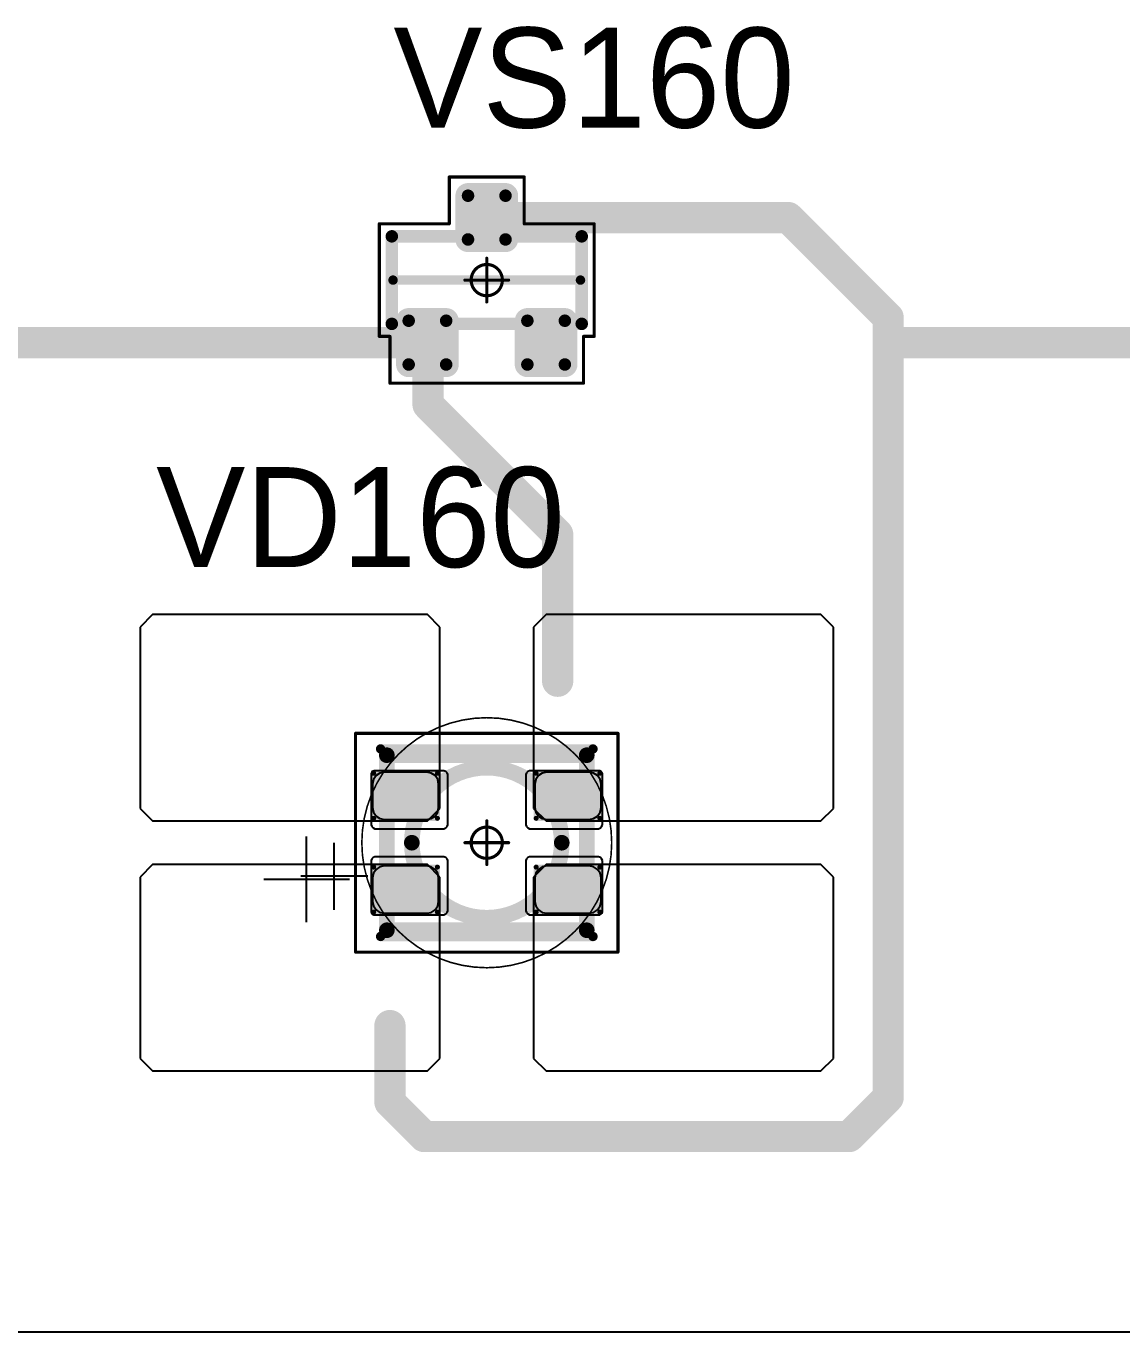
# Model space of a CAD drawing. Header units: millimetres. Extents: x 0 to 400, y 0 to 514.
# Drawn here: x 232.63 to 250.17, y 24.67 to 45.56 of the extents above; entities that cross this region are included whole.
import ezdxf

# ---------------------------------------------------------------- set-up
doc = ezdxf.new("R2010")
doc.units = ezdxf.units.MM
for name, color, linetype in [('Mechanical13', 56, 'Continuous'), ('Mechanical15', 56, 'Continuous'), ('Mechanical2', 216, 'Continuous'), ('TopLayer', 1, 'Continuous'), ('TopOverlay', 2, 'Continuous'), ('TopPaste', 8, 'Continuous'), ('TopSolder', 216, 'Continuous')]:
    doc.layers.add(name, color=color, linetype=linetype)

# ---------------------------------------------------------------- blocks, each defined once
blk = doc.blocks.new('SOT23_22')
at = {"layer": 'Mechanical13', "const_width": 0.2}
for points in [[(-0.7, 1.52), (0.7, 1.52)], [(-0.7, 1.52), (-0.7, -1.52)], [(0.7, 1.52), (0.7, -1.52)], [(-0.7, -1.52), (0.7, -1.52)]]:
    blk.add_lwpolyline(points, dxfattribs=at)
at = {"layer": 'Mechanical13', "const_width": 0.1}
for points in [[(-0.75, 1.52, 1), (-0.65, 1.52, 1)], [(-0.75, 1.52, 1), (-0.65, 1.52, 1)], [(0.65, 1.52, 1), (0.75, 1.52, 1)], [(0.65, 1.52, 1), (0.75, 1.52, 1)], [(-0.75, -1.52, 1), (-0.65, -1.52, 1)], [(-0.75, -1.52, 1), (-0.65, -1.52, 1)], [(0.65, -1.52, 1), (0.75, -1.52, 1)], [(0.65, -1.52, 1), (0.75, -1.52, 1)]]:
    blk.add_lwpolyline(points, format="xyb", close=True, dxfattribs=at)
at = {"layer": 'Mechanical15', "const_width": 0.05}
for points in [[(-0.9, 1.72), (-0.9, 1.55)], [(-0.9, 1.72), (0.9, 1.72)], [(0.9, 1.72), (0.9, 0.6)], [(-1.65, 1.55), (-1.65, -1.55)], [(-1.65, 1.55), (-0.9, 1.55)], [(0.9, 0.6), (1.65, 0.6)], [(1.65, 0.6), (1.65, -0.6)], [(0, 0.35), (0, -0.35)], [(-0.35, 0), (0.35, 0)], [(0.9, -0.6), (1.65, -0.6)], [(0.9, -0.6), (0.9, -1.72)], [(-1.65, -1.55), (-0.9, -1.55)], [(-0.9, -1.55), (-0.9, -1.72)], [(-0.9, -1.72), (0.9, -1.72)]]:
    blk.add_lwpolyline(points, dxfattribs=at)
at = {"layer": 'Mechanical15'}
for points, const_width in [([(-0.913, 1.72, 1), (-0.888, 1.72, 1)], 0.025), ([(-0.913, 1.72, 1), (-0.888, 1.72, 1)], 0.025), ([(0.888, 1.72, 1), (0.913, 1.72, 1)], 0.025), ([(0.888, 1.72, 1), (0.913, 1.72, 1)], 0.025), ([(-1.662, 1.55, 1), (-1.637, 1.55, 1)], 0.025), ([(-1.662, 1.55, 1), (-1.637, 1.55, 1)], 0.025), ([(-0.913, 1.55, 1), (-0.888, 1.55, 1)], 0.025), ([(-0.913, 1.55, 1), (-0.888, 1.55, 1)], 0.025), ([(0.888, 0.6, 1), (0.913, 0.6, 1)], 0.025), ([(0.888, 0.6, 1), (0.913, 0.6, 1)], 0.025), ([(1.637, 0.6, 1), (1.662, 0.6, 1)], 0.025), ([(1.637, 0.6, 1), (1.662, 0.6, 1)], 0.025), ([(0.25, 0, 1), (-0.25, 0, 1)], 0.05), ([(-0.013, 0.35, 1), (0.012, 0.35, 1)], 0.025), ([(-0.362, 0, 1), (-0.337, 0, 1)], 0.025), ([(-0.262, 0, 1), (-0.238, 0, 1)], 0.025), ([(0.238, 0, 1), (0.262, 0, 1)], 0.025), ([(0.337, 0, 1), (0.362, 0, 1)], 0.025), ([(-0.013, -0.35, 1), (0.012, -0.35, 1)], 0.025), ([(0.888, -0.6, 1), (0.913, -0.6, 1)], 0.025), ([(0.888, -0.6, 1), (0.913, -0.6, 1)], 0.025), ([(1.637, -0.6, 1), (1.662, -0.6, 1)], 0.025), ([(1.637, -0.6, 1), (1.662, -0.6, 1)], 0.025), ([(-1.662, -1.55, 1), (-1.637, -1.55, 1)], 0.025), ([(-1.662, -1.55, 1), (-1.637, -1.55, 1)], 0.025), ([(-0.913, -1.55, 1), (-0.888, -1.55, 1)], 0.025), ([(-0.913, -1.55, 1), (-0.888, -1.55, 1)], 0.025), ([(-0.913, -1.72, 1), (-0.888, -1.72, 1)], 0.025), ([(-0.913, -1.72, 1), (-0.888, -1.72, 1)], 0.025), ([(0.888, -1.72, 1), (0.913, -1.72, 1)], 0.025), ([(0.888, -1.72, 1), (0.913, -1.72, 1)], 0.025)]:
    blk.add_lwpolyline(points, format="xyb", close=True, dxfattribs=dict(at, const_width=const_width))
at = {"layer": 'TopLayer', "const_width": 0.1}
for points in [[(-1.4, 1.25, 1), (-1.3, 1.25, 1)], [(-0.7, 1.25, 1), (-0.6, 1.25, 1)], [(-1.4, 0.65, 1), (-1.3, 0.65, 1)], [(-0.7, 0.65, 1), (-0.6, 0.65, 1)], [(0.6, 0.3, 1), (0.7, 0.3, 1)], [(1.3, 0.3, 1), (1.4, 0.3, 1)], [(0.6, -0.3, 1), (0.7, -0.3, 1)], [(1.3, -0.3, 1), (1.4, -0.3, 1)], [(-1.4, -0.65, 1), (-1.3, -0.65, 1)], [(-0.7, -0.65, 1), (-0.6, -0.65, 1)], [(-1.4, -1.25, 1), (-1.3, -1.25, 1)], [(-0.7, -1.25, 1), (-0.6, -1.25, 1)]]:
    blk.add_lwpolyline(points, format="xyb", close=True, dxfattribs=at)
at = {"layer": 'TopLayer'}
for points in [[(-1.35, 1.35), (-1.35, 0.55), (-0.65, 1.35), (-0.65, 0.55)], [(-1.45, 1.25), (-1.45, 0.65), (-0.55, 1.25), (-0.55, 0.65)], [(0.55, 0.3), (0.55, -0.3), (1.45, 0.3), (1.45, -0.3)], [(0.65, 0.4), (0.65, -0.4), (1.35, 0.4), (1.35, -0.4)], [(-1.35, -0.55), (-1.35, -1.35), (-0.65, -0.55), (-0.65, -1.35)], [(-1.45, -0.65), (-1.45, -1.25), (-0.55, -0.65), (-0.55, -1.25)]]:
    blk.add_solid(points, dxfattribs=at)
at = {"layer": 'TopOverlay', "const_width": 0.15}
blk.add_lwpolyline([(0, 1.5), (0, -1.5)], dxfattribs=at)
at = {"layer": 'TopOverlay', "const_width": 0.075}
for points in [[(-0.038, 1.5, 1), (0.038, 1.5, 1)], [(-0.038, -1.5, 1), (0.038, -1.5, 1)]]:
    blk.add_lwpolyline(points, format="xyb", close=True, dxfattribs=at)
at = {"layer": 'TopPaste', "const_width": 0.075}
for points in [[(-1.387, 1.25, 1), (-1.313, 1.25, 1)], [(-0.687, 1.25, 1), (-0.613, 1.25, 1)], [(-1.387, 0.65, 1), (-1.313, 0.65, 1)], [(-0.687, 0.65, 1), (-0.613, 0.65, 1)], [(0.613, 0.3, 1), (0.687, 0.3, 1)], [(1.313, 0.3, 1), (1.387, 0.3, 1)], [(0.613, -0.3, 1), (0.687, -0.3, 1)], [(1.313, -0.3, 1), (1.387, -0.3, 1)], [(-1.387, -0.65, 1), (-1.313, -0.65, 1)], [(-0.687, -0.65, 1), (-0.613, -0.65, 1)], [(-1.387, -1.25, 1), (-1.313, -1.25, 1)], [(-0.687, -1.25, 1), (-0.613, -1.25, 1)]]:
    blk.add_lwpolyline(points, format="xyb", close=True, dxfattribs=at)
at = {"layer": 'TopPaste'}
for points in [[(-1.35, 1.325), (-1.35, 0.575), (-0.65, 1.325), (-0.65, 0.575)], [(-1.425, 1.25), (-1.425, 0.65), (-0.575, 1.25), (-0.575, 0.65)], [(0.575, 0.3), (0.575, -0.3), (1.425, 0.3), (1.425, -0.3)], [(0.65, 0.375), (0.65, -0.375), (1.35, 0.375), (1.35, -0.375)], [(-1.35, -0.575), (-1.35, -1.325), (-0.65, -0.575), (-0.65, -1.325)], [(-1.425, -0.65), (-1.425, -1.25), (-0.575, -0.65), (-0.575, -1.25)]]:
    blk.add_solid(points, dxfattribs=at)
at = {"layer": 'TopSolder', "const_width": 0.202}
for points in [[(-1.451, 1.25, 1), (-1.249, 1.25, 1)], [(-0.751, 1.25, 1), (-0.549, 1.25, 1)], [(-1.451, 0.65, 1), (-1.249, 0.65, 1)], [(-0.751, 0.65, 1), (-0.549, 0.65, 1)], [(0.549, 0.3, 1), (0.751, 0.3, 1)], [(1.249, 0.3, 1), (1.451, 0.3, 1)], [(0.549, -0.3, 1), (0.751, -0.3, 1)], [(1.249, -0.3, 1), (1.451, -0.3, 1)], [(-1.451, -0.65, 1), (-1.249, -0.65, 1)], [(-0.751, -0.65, 1), (-0.549, -0.65, 1)], [(-1.451, -1.25, 1), (-1.249, -1.25, 1)], [(-0.751, -1.25, 1), (-0.549, -1.25, 1)]]:
    blk.add_lwpolyline(points, format="xyb", close=True, dxfattribs=at)
at = {"layer": 'TopSolder'}
for points in [[(-1.35, 1.452), (-1.35, 0.448), (-0.65, 1.452), (-0.65, 0.448)], [(-1.552, 1.25), (-1.552, 0.65), (-0.448, 1.25), (-0.448, 0.65)], [(0.65, 0.502), (0.65, -0.502), (1.35, 0.502), (1.35, -0.502)], [(0.448, 0.3), (0.448, -0.3), (1.552, 0.3), (1.552, -0.3)], [(-1.35, -0.448), (-1.35, -1.452), (-0.65, -0.448), (-0.65, -1.452)], [(-1.552, -0.65), (-1.552, -1.25), (-0.448, -0.65), (-0.448, -1.25)]]:
    blk.add_solid(points, dxfattribs=at)
blk = doc.blocks.new('E65F_195')
at = {"layer": 'Mechanical13'}
for p, q in [((2.441, 1.071), (2.441, 0)), ((1.905, 0.536), (2.976, 0.536))]:
    blk.add_line(p, q, dxfattribs=at)
at = {"layer": 'Mechanical13', "const_width": 0.25}
for points in [[(-1.6, 1.4), (-1.6, -1.4)], [(1.6, 1.4), (-1.6, 1.4)], [(1.6, 1.4), (1.6, -1.4)], [(1.6, -1.4), (-1.6, -1.4)]]:
    blk.add_lwpolyline(points, dxfattribs=at)
at = {"layer": 'Mechanical13'}
for points, const_width in [([(-1.663, 1.4, 1), (-1.538, 1.4, 1)], 0.125), ([(-1.663, 1.4, 1), (-1.538, 1.4, 1)], 0.125), ([(1.537, 1.4, 1), (1.662, 1.4, 1)], 0.125), ([(1.537, 1.4, 1), (1.662, 1.4, 1)], 0.125), ([(1.2, 0, 1), (-1.2, 0, 1)], 0.25), ([(-1.263, 0, 1), (-1.138, 0, 1)], 0.125), ([(1.137, 0, 1), (1.262, 0, 1)], 0.125), ([(-1.663, -1.4, 1), (-1.538, -1.4, 1)], 0.125), ([(-1.663, -1.4, 1), (-1.538, -1.4, 1)], 0.125), ([(1.537, -1.4, 1), (1.662, -1.4, 1)], 0.125), ([(1.537, -1.4, 1), (1.662, -1.4, 1)], 0.125)]:
    blk.add_lwpolyline(points, format="xyb", close=True, dxfattribs=dict(at, const_width=const_width))
at = {"layer": 'Mechanical15', "const_width": 0.05}
for points in [[(2.1, 1.75), (-2.1, 1.75)], [(-2.1, 1.75), (-2.1, -1.75)], [(2.1, -1.75), (2.1, 1.75)], [(0, 0.35), (0, -0.35)], [(0, 0.35), (0, -0.35)], [(0.35, 0), (-0.35, 0)], [(0.35, 0), (-0.35, 0)], [(2.1, -1.75), (-2.1, -1.75)]]:
    blk.add_lwpolyline(points, dxfattribs=at)
at = {"layer": 'Mechanical15'}
for points, const_width in [([(-2.113, 1.75, 1), (-2.088, 1.75, 1)], 0.025), ([(-2.113, 1.75, 1), (-2.088, 1.75, 1)], 0.025), ([(2.087, 1.75, 1), (2.112, 1.75, 1)], 0.025), ([(2.087, 1.75, 1), (2.112, 1.75, 1)], 0.025), ([(0.25, 0, 1), (-0.25, 0, 1)], 0.05), ([(0.25, 0, 1), (-0.25, 0, 1)], 0.05), ([(-0.013, 0.35, 1), (0.012, 0.35, 1)], 0.025), ([(-0.013, 0.35, 1), (0.012, 0.35, 1)], 0.025), ([(-0.363, 0, 1), (-0.338, 0, 1)], 0.025), ([(-0.363, 0, 1), (-0.338, 0, 1)], 0.025), ([(-0.263, 0, 1), (-0.238, 0, 1)], 0.025), ([(-0.263, 0, 1), (-0.238, 0, 1)], 0.025), ([(0.237, 0, 1), (0.262, 0, 1)], 0.025), ([(0.237, 0, 1), (0.262, 0, 1)], 0.025), ([(0.337, 0, 1), (0.362, 0, 1)], 0.025), ([(0.337, 0, 1), (0.362, 0, 1)], 0.025), ([(-0.013, -0.35, 1), (0.012, -0.35, 1)], 0.025), ([(-0.013, -0.35, 1), (0.012, -0.35, 1)], 0.025), ([(-2.113, -1.75, 1), (-2.088, -1.75, 1)], 0.025), ([(-2.113, -1.75, 1), (-2.088, -1.75, 1)], 0.025), ([(2.087, -1.75, 1), (2.112, -1.75, 1)], 0.025), ([(2.087, -1.75, 1), (2.112, -1.75, 1)], 0.025)]:
    blk.add_lwpolyline(points, format="xyb", close=True, dxfattribs=dict(at, const_width=const_width))
at = {"layer": 'TopLayer'}
for p, q in [((-5.35, 3.65), (-5.55, 3.45)), ((-0.95, 3.65), (-5.35, 3.65)), ((-5.35, 3.65), (-5.35, 3.65)), ((-0.75, 3.45), (-0.95, 3.65)), ((0.95, 3.65), (0.75, 3.45)), ((5.35, 3.65), (0.95, 3.65)), ((0.95, 3.65), (0.95, 3.65)), ((5.55, 3.45), (5.35, 3.65)), ((-5.55, 3.45), (-5.55, 3.45)), ((-5.55, 3.45), (-5.55, 0.55)), ((-0.75, 0.55), (-0.75, 3.45)), ((0.75, 3.45), (0.75, 3.45)), ((0.75, 3.45), (0.75, 0.55)), ((5.55, 0.55), (5.55, 3.45)), ((-5.55, 0.55), (-5.35, 0.35)), ((-0.95, 0.35), (-0.75, 0.55)), ((0.75, 0.55), (0.95, 0.35)), ((5.35, 0.35), (5.55, 0.55)), ((-5.35, 0.35), (-0.95, 0.35)), ((0.95, 0.35), (5.35, 0.35)), ((-5.35, -0.35), (-5.55, -0.55)), ((-0.95, -0.35), (-5.35, -0.35)), ((-5.35, -0.35), (-5.35, -0.35)), ((-0.75, -0.55), (-0.95, -0.35)), ((0.95, -0.35), (0.75, -0.55)), ((5.35, -0.35), (0.95, -0.35)), ((0.95, -0.35), (0.95, -0.35)), ((5.55, -0.55), (5.35, -0.35)), ((-5.55, -0.55), (-5.55, -0.55)), ((-5.55, -0.55), (-5.55, -3.45)), ((-0.75, -3.45), (-0.75, -0.55)), ((0.75, -0.55), (0.75, -0.55)), ((0.75, -0.55), (0.75, -3.45)), ((5.55, -3.45), (5.55, -0.55)), ((-5.55, -3.45), (-5.35, -3.65)), ((-0.95, -3.65), (-0.75, -3.45)), ((0.75, -3.45), (0.95, -3.65)), ((5.35, -3.65), (5.55, -3.45)), ((-5.35, -3.65), (-0.95, -3.65)), ((0.95, -3.65), (5.35, -3.65))]:
    blk.add_line(p, q, dxfattribs=at)
at = {"layer": 'TopLayer', "const_width": 0.04}
for points in [[(-1.83, 1.11, 1), (-1.79, 1.11, 1)], [(-0.81, 1.11, 1), (-0.77, 1.11, 1)], [(0.77, 1.11, 1), (0.81, 1.11, 1)], [(1.79, 1.11, 1), (1.83, 1.11, 1)], [(-1.83, 0.39, 1), (-1.79, 0.39, 1)], [(-0.81, 0.39, 1), (-0.77, 0.39, 1)], [(0.77, 0.39, 1), (0.81, 0.39, 1)], [(1.79, 0.39, 1), (1.83, 0.39, 1)], [(-1.83, -0.39, 1), (-1.79, -0.39, 1)], [(-0.81, -0.39, 1), (-0.77, -0.39, 1)], [(0.77, -0.39, 1), (0.81, -0.39, 1)], [(1.79, -0.39, 1), (1.83, -0.39, 1)], [(-1.83, -1.11, 1), (-1.79, -1.11, 1)], [(-0.81, -1.11, 1), (-0.77, -1.11, 1)], [(0.77, -1.11, 1), (0.81, -1.11, 1)], [(1.79, -1.11, 1), (1.83, -1.11, 1)]]:
    blk.add_lwpolyline(points, format="xyb", close=True, dxfattribs=at)
at = {"layer": 'TopLayer'}
for points in [[(-1.85, 1.11), (-1.85, 0.39), (-0.75, 1.11), (-0.75, 0.39)], [(-1.81, 1.15), (-1.81, 0.35), (-0.79, 1.15), (-0.79, 0.35)], [(0.75, 1.11), (0.75, 0.39), (1.85, 1.11), (1.85, 0.39)], [(0.79, 1.15), (0.79, 0.35), (1.81, 1.15), (1.81, 0.35)], [(-1.85, -0.39), (-1.85, -1.11), (-0.75, -0.39), (-0.75, -1.11)], [(-1.81, -0.35), (-1.81, -1.15), (-0.79, -0.35), (-0.79, -1.15)], [(0.75, -0.39), (0.75, -1.11), (1.85, -0.39), (1.85, -1.11)], [(0.79, -0.35), (0.79, -1.15), (1.81, -0.35), (1.81, -1.15)]]:
    blk.add_solid(points, dxfattribs=at)
at = {"layer": 'TopOverlay'}
for p, q in [((2.886, 1.271), (2.886, -0.1)), ((2.2, 0.586), (3.571, 0.586))]:
    blk.add_line(p, q, dxfattribs=at)
at = {"layer": 'TopOverlay', "const_width": 0.15}
for points in [[(1.7, 1.5), (-1.7, 1.5)], [(1.7, -1.5), (-1.7, -1.5)]]:
    blk.add_lwpolyline(points, dxfattribs=at)
at = {"layer": 'TopOverlay', "const_width": 0.075}
for points in [[(-1.738, 1.5, 1), (-1.663, 1.5, 1)], [(1.662, 1.5, 1), (1.737, 1.5, 1)], [(-1.738, -1.5, 1), (-1.663, -1.5, 1)], [(1.662, -1.5, 1), (1.737, -1.5, 1)]]:
    blk.add_lwpolyline(points, format="xyb", close=True, dxfattribs=at)
at = {"layer": 'TopPaste'}
for p, q in [((-1.773, 1.073), (-1.814, 1.011)), ((-1.711, 1.114), (-1.773, 1.073)), ((-1.638, 1.129), (-1.711, 1.114)), ((-0.963, 1.129), (-1.638, 1.129)), ((-0.889, 1.114), (-0.963, 1.129)), ((-0.827, 1.073), (-0.889, 1.114)), ((-0.786, 1.011), (-0.827, 1.073)), ((0.827, 1.073), (0.786, 1.011)), ((0.889, 1.114), (0.827, 1.073)), ((0.962, 1.129), (0.889, 1.114)), ((1.637, 1.129), (0.962, 1.129)), ((1.711, 1.114), (1.637, 1.129)), ((1.773, 1.073), (1.711, 1.114)), ((1.814, 1.011), (1.773, 1.073)), ((-1.814, 1.011), (-1.829, 0.938)), ((-1.829, 0.938), (-1.829, 0.563)), ((-0.771, 0.938), (-0.786, 1.011)), ((-0.771, 0.563), (-0.771, 0.938)), ((0.786, 1.011), (0.771, 0.938)), ((0.771, 0.938), (0.771, 0.563)), ((1.829, 0.938), (1.814, 1.011)), ((1.829, 0.563), (1.829, 0.938)), ((-1.829, 0.563), (-1.814, 0.489)), ((-1.814, 0.489), (-1.773, 0.427)), ((-1.773, 0.427), (-1.711, 0.386)), ((-0.889, 0.386), (-0.827, 0.427)), ((-0.827, 0.427), (-0.786, 0.489)), ((-0.786, 0.489), (-0.771, 0.563)), ((0.771, 0.563), (0.786, 0.489)), ((0.786, 0.489), (0.827, 0.427)), ((0.827, 0.427), (0.889, 0.386)), ((1.711, 0.386), (1.773, 0.427)), ((1.773, 0.427), (1.814, 0.489)), ((1.814, 0.489), (1.829, 0.563)), ((-1.711, 0.386), (-1.638, 0.371)), ((-1.638, 0.371), (-0.963, 0.371)), ((-0.963, 0.371), (-0.889, 0.386)), ((0.889, 0.386), (0.962, 0.371)), ((0.962, 0.371), (1.637, 0.371)), ((1.637, 0.371), (1.711, 0.386)), ((-1.711, -0.386), (-1.773, -0.427)), ((-1.638, -0.371), (-1.711, -0.386)), ((-0.963, -0.371), (-1.638, -0.371)), ((-0.889, -0.386), (-0.963, -0.371)), ((-0.827, -0.427), (-0.889, -0.386)), ((0.889, -0.386), (0.827, -0.427)), ((0.962, -0.371), (0.889, -0.386)), ((1.637, -0.371), (0.962, -0.371)), ((1.711, -0.386), (1.637, -0.371)), ((1.773, -0.427), (1.711, -0.386)), ((-1.814, -0.489), (-1.829, -0.563)), ((-1.829, -0.563), (-1.829, -0.938)), ((-1.773, -0.427), (-1.814, -0.489)), ((-0.786, -0.489), (-0.827, -0.427)), ((-0.771, -0.563), (-0.786, -0.489)), ((-0.771, -0.938), (-0.771, -0.563)), ((0.786, -0.489), (0.771, -0.563)), ((0.771, -0.563), (0.771, -0.938)), ((0.827, -0.427), (0.786, -0.489)), ((1.814, -0.489), (1.773, -0.427)), ((1.829, -0.563), (1.814, -0.489)), ((1.829, -0.938), (1.829, -0.563)), ((-1.829, -0.938), (-1.814, -1.011)), ((-1.814, -1.011), (-1.773, -1.073)), ((-0.827, -1.073), (-0.786, -1.011)), ((-0.786, -1.011), (-0.771, -0.938)), ((0.771, -0.938), (0.786, -1.011)), ((0.786, -1.011), (0.827, -1.073)), ((1.773, -1.073), (1.814, -1.011)), ((1.814, -1.011), (1.829, -0.938)), ((-1.773, -1.073), (-1.711, -1.114)), ((-1.711, -1.114), (-1.638, -1.129)), ((-1.638, -1.129), (-0.963, -1.129)), ((-0.963, -1.129), (-0.889, -1.114)), ((-0.889, -1.114), (-0.827, -1.073)), ((0.827, -1.073), (0.889, -1.114)), ((0.889, -1.114), (0.962, -1.129)), ((0.962, -1.129), (1.637, -1.129)), ((1.637, -1.129), (1.711, -1.114)), ((1.711, -1.114), (1.773, -1.073))]:
    blk.add_line(p, q, dxfattribs=at)
at = {"layer": 'TopSolder'}
for p, q in [((-1.842, 1.129), (-1.85, 1.111)), ((-1.85, 1.111), (-1.85, 1.101)), ((-1.85, 1.101), (-1.85, 1.101)), ((-1.85, 1.101), (-1.85, 0.301)), ((-1.828, 1.143), (-1.842, 1.129)), ((-1.81, 1.151), (-1.828, 1.143)), ((-1.8, 1.151), (-1.81, 1.151)), ((-0.7, 1.151), (-1.8, 1.151)), ((-0.685, 1.151), (-0.7, 1.151)), ((-0.7, 1.151), (-0.7, 1.151)), ((-0.658, 1.139), (-0.685, 1.151)), ((-0.636, 1.118), (-0.658, 1.139)), ((-0.625, 1.09), (-0.636, 1.118)), ((-0.625, 1.076), (-0.625, 1.09)), ((-0.625, 0.301), (-0.625, 1.076)), ((0.636, 1.118), (0.625, 1.09)), ((0.625, 1.09), (0.625, 1.076)), ((0.625, 1.076), (0.625, 1.076)), ((0.625, 1.076), (0.625, 0.301)), ((0.657, 1.139), (0.636, 1.118)), ((0.685, 1.151), (0.657, 1.139)), ((0.7, 1.151), (0.685, 1.151)), ((1.8, 1.151), (0.7, 1.151)), ((1.81, 1.151), (1.8, 1.151)), ((1.8, 1.151), (1.8, 1.151)), ((1.828, 1.143), (1.81, 1.151)), ((1.842, 1.129), (1.828, 1.143)), ((1.85, 1.111), (1.842, 1.129)), ((1.85, 1.101), (1.85, 1.111)), ((1.85, 0.301), (1.85, 1.101)), ((-1.85, 0.301), (-1.85, 0.286)), ((-1.85, 0.286), (-1.839, 0.258)), ((-1.839, 0.258), (-1.818, 0.237)), ((-1.818, 0.237), (-1.79, 0.226)), ((-1.79, 0.226), (-1.775, 0.226)), ((-1.775, 0.226), (-1.775, 0.226)), ((-1.775, 0.226), (-0.7, 0.226)), ((-0.7, 0.226), (-0.685, 0.226)), ((-0.685, 0.226), (-0.658, 0.237)), ((-0.658, 0.237), (-0.636, 0.258)), ((-0.636, 0.258), (-0.625, 0.286)), ((-0.625, 0.286), (-0.625, 0.301)), ((-0.625, 0.301), (-0.625, 0.301)), ((0.625, 0.301), (0.625, 0.286)), ((0.625, 0.286), (0.636, 0.258)), ((0.636, 0.258), (0.657, 0.237)), ((0.657, 0.237), (0.685, 0.226)), ((0.685, 0.226), (0.7, 0.226)), ((0.7, 0.226), (0.7, 0.226)), ((0.7, 0.226), (1.775, 0.226)), ((1.775, 0.226), (1.79, 0.226)), ((1.79, 0.226), (1.817, 0.237)), ((1.817, 0.237), (1.839, 0.258)), ((1.839, 0.258), (1.85, 0.286)), ((1.85, 0.286), (1.85, 0.301)), ((1.85, 0.301), (1.85, 0.301)), ((-1.839, -0.257), (-1.85, -0.285)), ((-1.85, -0.285), (-1.85, -0.299)), ((-1.85, -0.299), (-1.85, -0.299)), ((-1.85, -0.299), (-1.85, -1.099)), ((-1.818, -0.236), (-1.839, -0.257)), ((-1.79, -0.224), (-1.818, -0.236)), ((-1.775, -0.224), (-1.79, -0.224)), ((-0.7, -0.224), (-1.775, -0.224)), ((-0.685, -0.224), (-0.7, -0.224)), ((-0.7, -0.224), (-0.7, -0.224)), ((-0.658, -0.236), (-0.685, -0.224)), ((-0.636, -0.257), (-0.658, -0.236)), ((-0.625, -0.285), (-0.636, -0.257)), ((-0.625, -0.299), (-0.625, -0.285)), ((-0.625, -1.074), (-0.625, -0.299)), ((0.636, -0.257), (0.625, -0.285)), ((0.625, -0.285), (0.625, -0.299)), ((0.625, -0.299), (0.625, -0.299)), ((0.625, -0.299), (0.625, -1.074)), ((0.657, -0.236), (0.636, -0.257)), ((0.685, -0.224), (0.657, -0.236)), ((0.7, -0.224), (0.685, -0.224)), ((1.775, -0.224), (0.7, -0.224)), ((1.79, -0.224), (1.775, -0.224)), ((1.775, -0.224), (1.775, -0.224)), ((1.817, -0.236), (1.79, -0.224)), ((1.839, -0.257), (1.817, -0.236)), ((1.85, -0.285), (1.839, -0.257)), ((1.85, -0.299), (1.85, -0.285)), ((1.85, -1.099), (1.85, -0.299)), ((-1.85, -1.099), (-1.85, -1.109)), ((-1.85, -1.109), (-1.842, -1.128)), ((-1.842, -1.128), (-1.828, -1.142)), ((-1.828, -1.142), (-1.81, -1.149)), ((-1.81, -1.149), (-1.8, -1.149)), ((-1.8, -1.149), (-0.7, -1.149)), ((-1.8, -1.149), (-1.8, -1.149)), ((-0.7, -1.149), (-0.685, -1.149)), ((-0.685, -1.149), (-0.658, -1.138)), ((-0.658, -1.138), (-0.636, -1.117)), ((-0.636, -1.117), (-0.625, -1.089)), ((-0.625, -1.089), (-0.625, -1.074)), ((-0.625, -1.074), (-0.625, -1.074)), ((0.625, -1.074), (0.625, -1.089)), ((0.625, -1.089), (0.636, -1.117)), ((0.636, -1.117), (0.657, -1.138)), ((0.657, -1.138), (0.685, -1.149)), ((0.685, -1.149), (0.7, -1.149)), ((0.7, -1.149), (1.8, -1.149)), ((0.7, -1.149), (0.7, -1.149)), ((1.8, -1.149), (1.81, -1.149)), ((1.81, -1.149), (1.828, -1.142)), ((1.828, -1.142), (1.842, -1.128)), ((1.842, -1.128), (1.85, -1.109)), ((1.85, -1.109), (1.85, -1.099)), ((1.85, -1.099), (1.85, -1.099))]:
    blk.add_line(p, q, dxfattribs=at)

msp = doc.modelspace()

# ---------------------------------------------------------------- linework, layer by layer
at = {"layer": 'Mechanical2'}
for points, const_width in [([(242, 32.5, 1), (238, 32.5, 1)], 0.0254), ([(240, 34.5, 1), (240, 34.5, 1)], 0.0005), ([(237.994, 32.5, 1), (238.006, 32.5, 1)], 0.0127), ([(238, 32.5, 1), (238, 32.5, 1)], 0.0005), ([(241.994, 32.5, 1), (242.006, 32.5, 1)], 0.0127), ([(242, 32.5, 1), (242, 32.5, 1)], 0.0005), ([(240, 30.5, 1), (240, 30.5, 1)], 0.0005)]:
    msp.add_lwpolyline(points, format="xyb", close=True, dxfattribs=dict(at, const_width=const_width))
at = {"layer": 'Mechanical2', "const_width": 0.001}
for points in [[(240, 30.5), (240, 34.5)], [(238, 32.5), (242, 32.5)]]:
    msp.add_lwpolyline(points, dxfattribs=at)
at = {"layer": 'TopLayer'}
msp.add_line((12.5, 24.675), (387.5, 24.675), dxfattribs=at)
at = {"layer": 'TopLayer', "const_width": 0.5}
for points in [[(240, 42.5), (244.825, 42.5)], [(244.825, 42.5), (246.425, 40.9)], [(246.425, 40.575), (246.425, 40.9)], [(226.5, 40.5), (239.05, 40.5)], [(239.06, 39.508), (239.06, 40.49)], [(246.425, 28.425), (246.425, 40.575)], [(246.5, 40.5), (259.05, 40.5)], [(239.06, 39.508), (241.135, 37.433)], [(241.135, 35.083), (241.135, 37.433)], [(238.45, 28.35), (238.45, 29.575)], [(245.8, 27.8), (246.425, 28.425)], [(238.45, 28.35), (239, 27.8)], [(239, 27.8), (245.8, 27.8)]]:
    msp.add_lwpolyline(points, dxfattribs=at)
at = {"layer": 'TopLayer', "const_width": 0.25}
for points in [[(239.875, 42.5, 1), (240.125, 42.5, 1)], [(244.7, 42.5, 1), (244.95, 42.5, 1)], [(244.7, 42.5, 1), (244.95, 42.5, 1)], [(246.3, 40.9, 1), (246.55, 40.9, 1)], [(246.3, 40.9, 1), (246.55, 40.9, 1)], [(238.925, 40.5, 1), (239.175, 40.5, 1)], [(238.935, 40.49, 1), (239.185, 40.49, 1)], [(246.3, 40.575, 1), (246.55, 40.575, 1)], [(246.3, 40.575, 1), (246.55, 40.575, 1)], [(246.375, 40.5, 1), (246.625, 40.5, 1)], [(238.935, 39.508, 1), (239.185, 39.508, 1)], [(238.935, 39.508, 1), (239.185, 39.508, 1)], [(241.01, 37.433, 1), (241.26, 37.433, 1)], [(241.01, 37.433, 1), (241.26, 37.433, 1)], [(241.01, 35.083, 1), (241.26, 35.083, 1)], [(238.325, 29.575, 1), (238.575, 29.575, 1)], [(246.3, 28.425, 1), (246.55, 28.425, 1)], [(246.3, 28.425, 1), (246.55, 28.425, 1)], [(238.325, 28.35, 1), (238.575, 28.35, 1)], [(238.325, 28.35, 1), (238.575, 28.35, 1)], [(238.875, 27.8, 1), (239.125, 27.8, 1)], [(238.875, 27.8, 1), (239.125, 27.8, 1)], [(245.675, 27.8, 1), (245.925, 27.8, 1)], [(245.675, 27.8, 1), (245.925, 27.8, 1)]]:
    msp.add_lwpolyline(points, format="xyb", close=True, dxfattribs=at)

# ---------------------------------------------------------------- block references
for name, p, rotation in [('SOT23_22', (240, 41.5), 90), ('E65F_195', (240, 32.5), 180)]:
    msp.add_blockref(name, p, dxfattribs=dict(rotation=rotation))

# ---------------------------------------------------------------- texts
at = {"layer": 'TopOverlay'}
for s, p in [('VS160', (238.505, 43.939)), ('VD160', (234.708, 36.909))]:
    msp.add_text(s, height=1.6, dxfattribs=at).set_placement(p)

doc.saveas('drawing.dxf')
